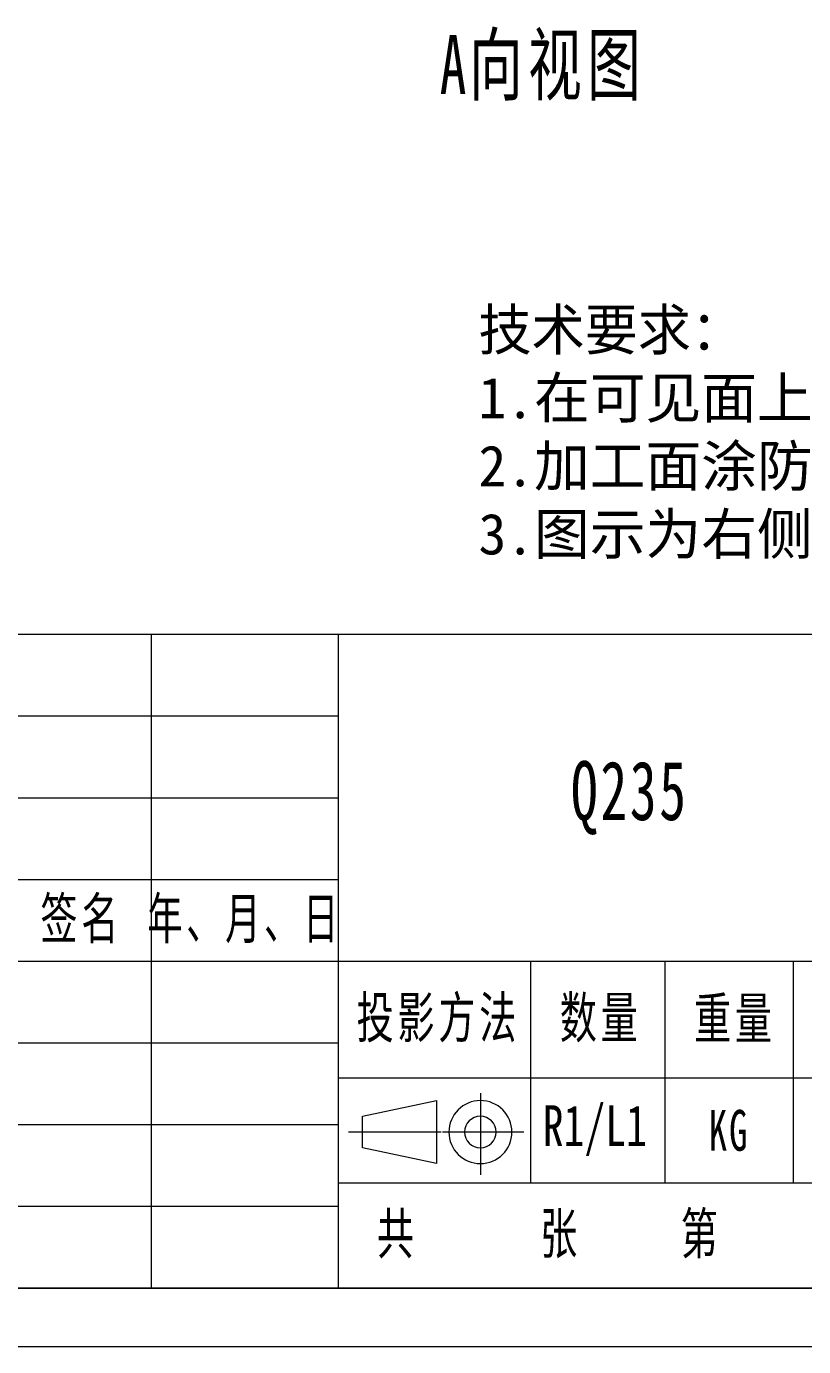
# Model space of a CAD drawing. Header units: millimetres. Extents: x -15766 to 80009, y -9701 to 15159.
# Drawn here: x -7391.2 to -7324.6, y 2838.5 to 2951.6 of the extents above; entities that cross this region are included whole.
import ezdxf

# ---------------------------------------------------------------- set-up
doc = ezdxf.new("R2010")
doc.units = ezdxf.units.MM
doc.linetypes.add('CENTER-HOKUTO_1', pattern=[16, 13, -1, 1, -1])
for name, color, linetype, lineweight in [('CDRAFT0', 7, 'Continuous', 18), ('title_frame', 7, 'Continuous', 18), ('word_dim', 9, 'Continuous', 18), ('尺寸线层', 3, 'Continuous', 18), ('粗实线层_1', 7, 'Continuous', 15), ('细实线层', 7, 'Continuous', 18)]:
    doc.layers.add(name, color=color, linetype=linetype, lineweight=lineweight)
doc.styles.add('UserTxtStyle2', font='', dxfattribs={"width": 0.634692})
doc.styles.add('标准', font='', dxfattribs={"width": 0.667})
doc.styles.get('UserTxtStyle2').set_extended_font_data('宋体')
doc.styles.get('标准').set_extended_font_data('宋体')

# ---------------------------------------------------------------- blocks, each defined once
blk = doc.blocks.new('*X1578')
at = {"layer": 'CDRAFT0'}
blk.add_line((0, 0), (420, 0), dxfattribs=at)
at = {"layer": '粗实线层_1'}
blk.add_line((25, 5), (415, 5), dxfattribs=at)

msp = doc.modelspace()

# ---------------------------------------------------------------- linework, layer by layer
at = {"layer": '粗实线层_1'}
for p, q in [((-7264.49967, 2899.48453), (-7444.49967, 2899.48453)), ((-7364.49967, 2899.48453), (-7364.49967, 2843.48453)), ((-7314.49967, 2871.48453), (-7444.49967, 2871.48453)), ((-7347.99967, 2871.48453), (-7347.99967, 2852.48453)), ((-7336.49967, 2871.48453), (-7336.49967, 2852.48453)), ((-7325.49967, 2871.48453), (-7325.49967, 2852.48453)), ((-7364.49967, 2864.48453), (-7444.49967, 2864.48453)), ((-7364.49967, 2857.48453), (-7444.49967, 2857.48453)), ((-7314.49967, 2852.48453), (-7364.49967, 2852.48453)), ((-7364.49967, 2850.48453), (-7444.49967, 2850.48453)), ((-7264.49967, 2843.48453), (-7444.49967, 2843.48453))]:
    msp.add_line(p, q, dxfattribs=at)
at = {"layer": '细实线层'}
for p, q in [((-7380.49967, 2899.48453), (-7380.49967, 2843.48453)), ((-7364.49967, 2892.48453), (-7444.49967, 2892.48453)), ((-7364.49967, 2885.48453), (-7444.49967, 2885.48453)), ((-7364.49967, 2878.48453), (-7444.49967, 2878.48453)), ((-7314.49967, 2861.48453), (-7364.49967, 2861.48453))]:
    msp.add_line(p, q, dxfattribs=at)
at = {"layer": '细实线层', "color": 3}
for p, q in [((-7362.398, 2858.21335), (-7356.07095, 2859.56335)), ((-7356.07095, 2859.56335), (-7356.07095, 2854.16335)), ((-7362.398, 2855.51335), (-7362.398, 2858.21335)), ((-7356.07095, 2854.16335), (-7362.398, 2855.51335))]:
    msp.add_line(p, q, dxfattribs=at)
at = {"layer": '细实线层', "color": 2, "linetype": 'CENTER-HOKUTO_1', "lineweight": 18}
for p, q in [((-7352.30154, 2860.18435), (-7352.30154, 2853.20755)), ((-7355.65163, 2856.86335), (-7363.60968, 2856.86335)), ((-7348.5892, 2856.86335), (-7355.54486, 2856.86335))]:
    msp.add_line(p, q, dxfattribs=at)
at = {"layer": '细实线层', "color": 3}
for radius in [2.7, 1.35]:
    msp.add_arc((-7352.30154, 2856.86335), radius, 0, 359.9893827, dxfattribs=at)

# ---------------------------------------------------------------- block references
at = {"layer": 'title_frame'}
msp.add_blockref('*X1578', (-7679.49967, 2838.48453), dxfattribs=at)

# ---------------------------------------------------------------- texts
at = {"layer": 'word_dim', "linetype": 'Continuous', "ltscale": 4, "insert": (-7352.46438, 2927.35613), "char_height": 3.5, "width": 139.6035818, "attachment_point": 1}
msp.add_mtext('{\\C3;技术要求：\\P\\fNSimSun|b0|i0|c134|p49;1\\fSimSun|b0|i0|c134|p49;.在可见面上刻零件号;\\P2.加工面涂防锈漆，其余表面按色板喷漆;\\P\\fNSimSun|b0|i0|c134|p49;3.图示为右侧，左侧与之对称制作。}', dxfattribs=at)
at = {"layer": '尺寸线层', "attachment_point": 5, "line_spacing_factor": 1.15057}
for s, insert, char_height, width, style in [('{\\T1.1;A向视图}', (-7346.9457, 2948.03749), 5.0503058, 29.4580043, '标准'), ('{\\T1.1;Q235}', (-7339.49967, 2885.48453), 5.0503058, 29.4580043, '标准'), ('\\T1.1;签名', (-7386.49967, 2874.98453), 3.5, 22, '标准'), ('\\T1.1;年、月、日', (-7372.49967, 2874.98453), 3.5, 30, 'UserTxtStyle2'), ('\\T1.1;投影方法', (-7355.90467, 2866.48453), 3.5, 22, '标准'), ('\\T1.1;数量', (-7341.99967, 2866.48453), 3.5, 22, '标准'), ('\\T1.1;重量', (-7330.49967, 2866.48453), 3.5, 22, '标准'), ('{\\fFangSong|b0|i0|c134|p49;\\W0.75;\\C3;R1/L1}', (-7342.49967, 2856.98453), 3.5, 11, '标准'), ('{\\T1.1;KG}', (-7330.99967, 2856.98453), 3.5, 11, '标准'), ('\\T1.1;共', (-7359.42834, 2847.98453), 3.5, 8, '标准'), ('\\T1.1;张', (-7345.42834, 2847.98453), 3.5, 8, '标准'), ('\\T1.1;第', (-7333.38943, 2847.98453), 3.5, 8, '标准')]:
    msp.add_mtext(s, dxfattribs=dict(at, insert=insert, char_height=char_height, width=width, style=style))

doc.saveas('drawing.dxf')
